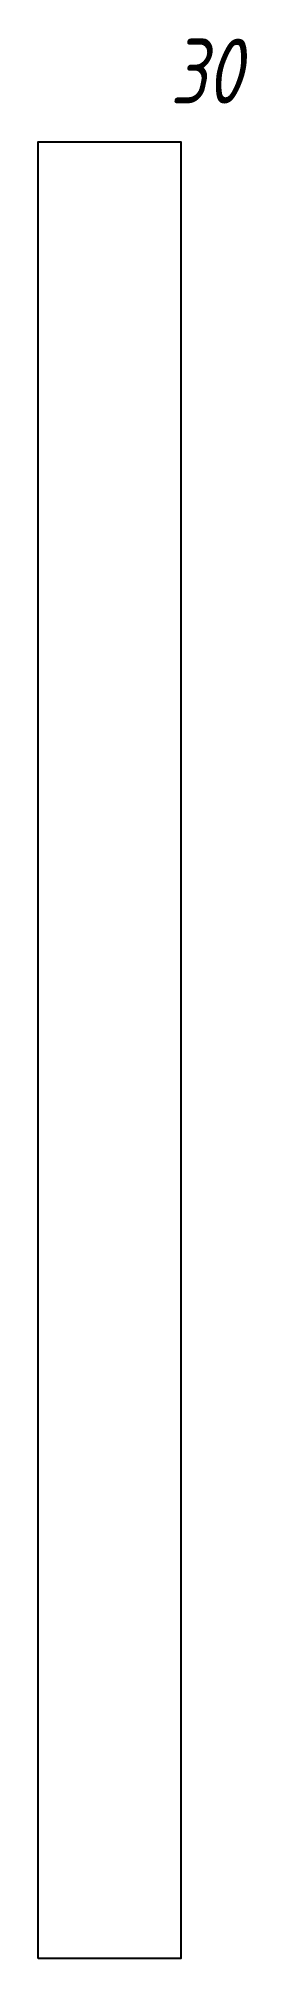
# Model space of a CAD drawing. Header units: millimetres. Extents: x 0 to 323, y 0 to 2960.
import ezdxf
from ezdxf.enums import TextEntityAlignment as Align

# ---------------------------------------------------------------- set-up
doc = ezdxf.new("R2010")
doc.units = ezdxf.units.MM
doc.layers.add('01 Черновое', color=7, linetype='Continuous')
doc.styles.add('ГОСТ-ISOCPEUR', font='isocpeui.ttf', dxfattribs={"width": 0.8})

msp = doc.modelspace()

# ---------------------------------------------------------------- linework, layer by layer
at = {"layer": '01 Черновое'}
msp.add_lwpolyline([(0, 0), (0, 2800), (220, 2800), (220, 0)], close=True, dxfattribs=at)

# ---------------------------------------------------------------- texts
at = {"layer": '01 Черновое', "style": 'ГОСТ-ISOCPEUR', "width": 0.8}
msp.add_text('30', height=100, dxfattribs=at).set_placement((259.2, 2909.4), align=Align.MIDDLE)

doc.saveas('drawing.dxf')
